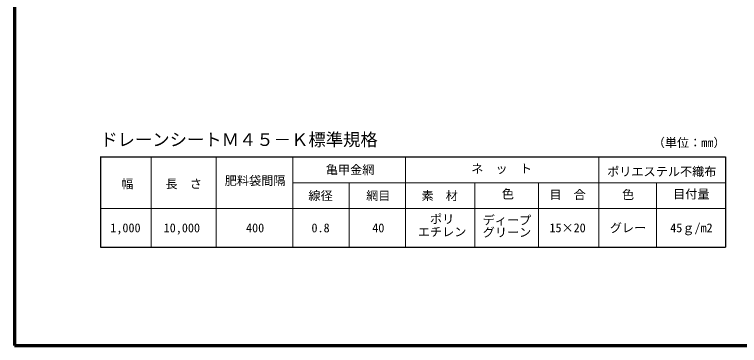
# Model space of a CAD drawing. Units: millimetres, scale not verified. Extents: x 200 to 8200, y 200 to 5838.
# Drawn here: x 200 to 4380, y 200 to 2112 of the extents above; entities that cross this region are included whole.
import ezdxf
from ezdxf.enums import TextEntityAlignment as Align

# ---------------------------------------------------------------- set-up
doc = ezdxf.new("R2010")
doc.units = ezdxf.units.MM
doc.header["$LTSCALE"] = 20
doc.layers.add('C-MTR', color=5, linetype='Continuous')
doc.layers.add('C-MTR-TXT', color=5, linetype='Continuous')
for name, color, linetype, lineweight in [('C-MTR-FRAM', 5, 'Continuous', 25), ('C-MTR-LINE', 5, 'Continuous', 13), ('C-TTL', 2, 'Continuous', 70)]:
    doc.layers.add(name, color=color, linetype=linetype, lineweight=lineweight)
doc.styles.add('ＭＳ ゴシック', font='')
doc.styles.get('ＭＳ ゴシック').set_extended_font_data('MS Gothic')

msp = doc.modelspace()

# ---------------------------------------------------------------- linework, layer by layer
at = {"layer": 'C-MTR-FRAM'}
for p, q in [((694.53, 1290.41), (4300.23, 1290.41)), ((695.34, 1290.41), (695.34, 767.41)), ((4300.23, 1290.41), (4300.23, 767.41)), ((695.34, 767.41), (4300.23, 767.41))]:
    msp.add_line(p, q, dxfattribs=at)
at = {"layer": 'C-MTR-LINE'}
for p, q in [((987.04, 1290.41), (987.04, 767.41)), ((1362.96, 1290.41), (1362.96, 767.41)), ((1805.51, 1290.41), (1805.51, 767.41)), ((2453.97, 1290.41), (2453.97, 767.41)), ((3569.92, 1290.41), (3569.92, 767.41)), ((1805.51, 1140.41), (4300.23, 1140.41)), ((2129.74, 1140.41), (2129.74, 767.41)), ((2853.73, 1140.41), (2853.73, 767.41)), ((3222.08, 1140.41), (3222.08, 767.41)), ((3901, 1140.41), (3901, 767.41)), ((695.34, 990.41), (4300.23, 990.41))]:
    msp.add_line(p, q, dxfattribs=at)
at = {"layer": 'C-TTL'}
msp.add_lwpolyline([(200, 200), (8200, 200), (8200, 5740), (200, 5740)], close=True, dxfattribs=at)

# ---------------------------------------------------------------- texts
at = {"layer": 'C-MTR', "style": 'ＭＳ ゴシック'}
msp.add_text('ドレーンシートＭ４５－Ｋ標準規格', height=73.31, dxfattribs=at).set_placement((694.53, 1330.41), align=Align.BOTTOM_LEFT)
at = {"layer": 'C-MTR-TXT', "style": 'ＭＳ ゴシック'}
msp.add_text('（単位：mm）', height=51.32, dxfattribs=at).set_placement((3880.23, 1330.41), align=Align.BOTTOM_LEFT)
msp.add_text('亀甲金網', height=51.32, dxfattribs=at).set_placement((1994.87, 1214.98), align=Align.MIDDLE_LEFT)
for s, p in [('ネ\u3000ッ\u3000ト', (3008.58, 1180.41)), ('肥料袋間隔', (1587.31, 1111.41)), ('色', (3044.62, 1033.55)), ('目\u3000合', (3388.94, 1030.41)), ('色', (3737.57, 1030.41)), ('目付量', (4102.38, 1033.55)), ('ポリ', (2665.67, 889.41)), ('エチレン', (2665.67, 815.41))]:
    msp.add_text(s, height=51.32, dxfattribs=at).set_placement(p, align=Align.BOTTOM_CENTER)
for s, p in [('ポリエステル不織布', (3932.2, 1204.49)), ('幅', (850.51, 1133.82)), ('長\u3000さ', (1175.63, 1133.82)), ('線径', (1964.65, 1065.2)), ('網目', (2297.64, 1065.2)), ('素\u3000材', (2651.47, 1065.2)), ('1,000', (839.71, 879.6)), ('10,000', (1164.83, 879.25)), ('400', (1587.31, 879.25)), ('0.8', (1964.65, 879.25)), ('40', (2297.64, 879.25)), ('15×20', (3388.94, 879.6)), ('グレー', (3737.57, 879.6)), ('45ｇ/m2', (4102.86, 879.6))]:
    msp.add_text(s, height=51.32, dxfattribs=at).set_placement(p, align=Align.MIDDLE_CENTER)
for s, p in [('ディープ', (2899.43, 949.6)), ('グリーン', (2899.43, 879.6))]:
    msp.add_text(s, height=51.32, dxfattribs=at).set_placement(p, align=Align.TOP_LEFT)

doc.saveas('drawing.dxf')
